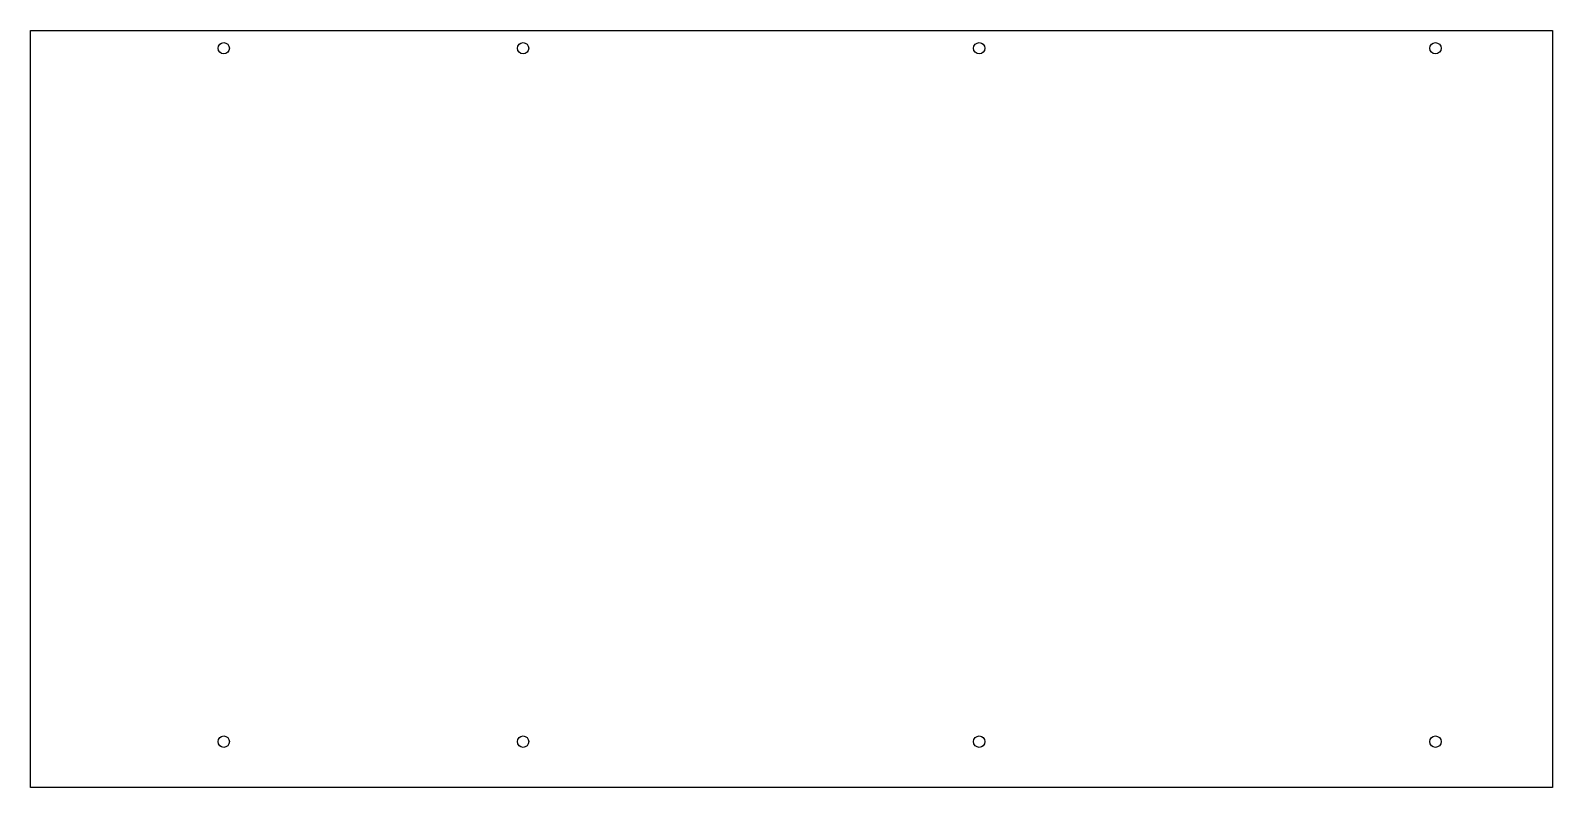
# Model space of a CAD drawing. Header units: millimetres. Extents: x 0 to 434, y 0 to 216.
import ezdxf

# ---------------------------------------------------------------- set-up
doc = ezdxf.new("R2010")
doc.units = ezdxf.units.MM
doc.layers.add('CUT', color=1, linetype='Continuous')

msp = doc.modelspace()

# ---------------------------------------------------------------- linework, layer by layer
at = {"layer": 'CUT'}
msp.add_lwpolyline([(-0.075, -0.075), (-0.075, 215.6083), (433.675, 215.6083), (433.675, -0.075)], close=True, dxfattribs=at)
for centre in [(55, 210.5333), (140.3, 210.5333), (270.3, 210.5333), (400.3, 210.5333), (55, 13), (140.3, 13), (270.3, 13), (400.3, 13)]:
    msp.add_circle(centre, 1.625, dxfattribs=at)

doc.saveas('drawing.dxf')
